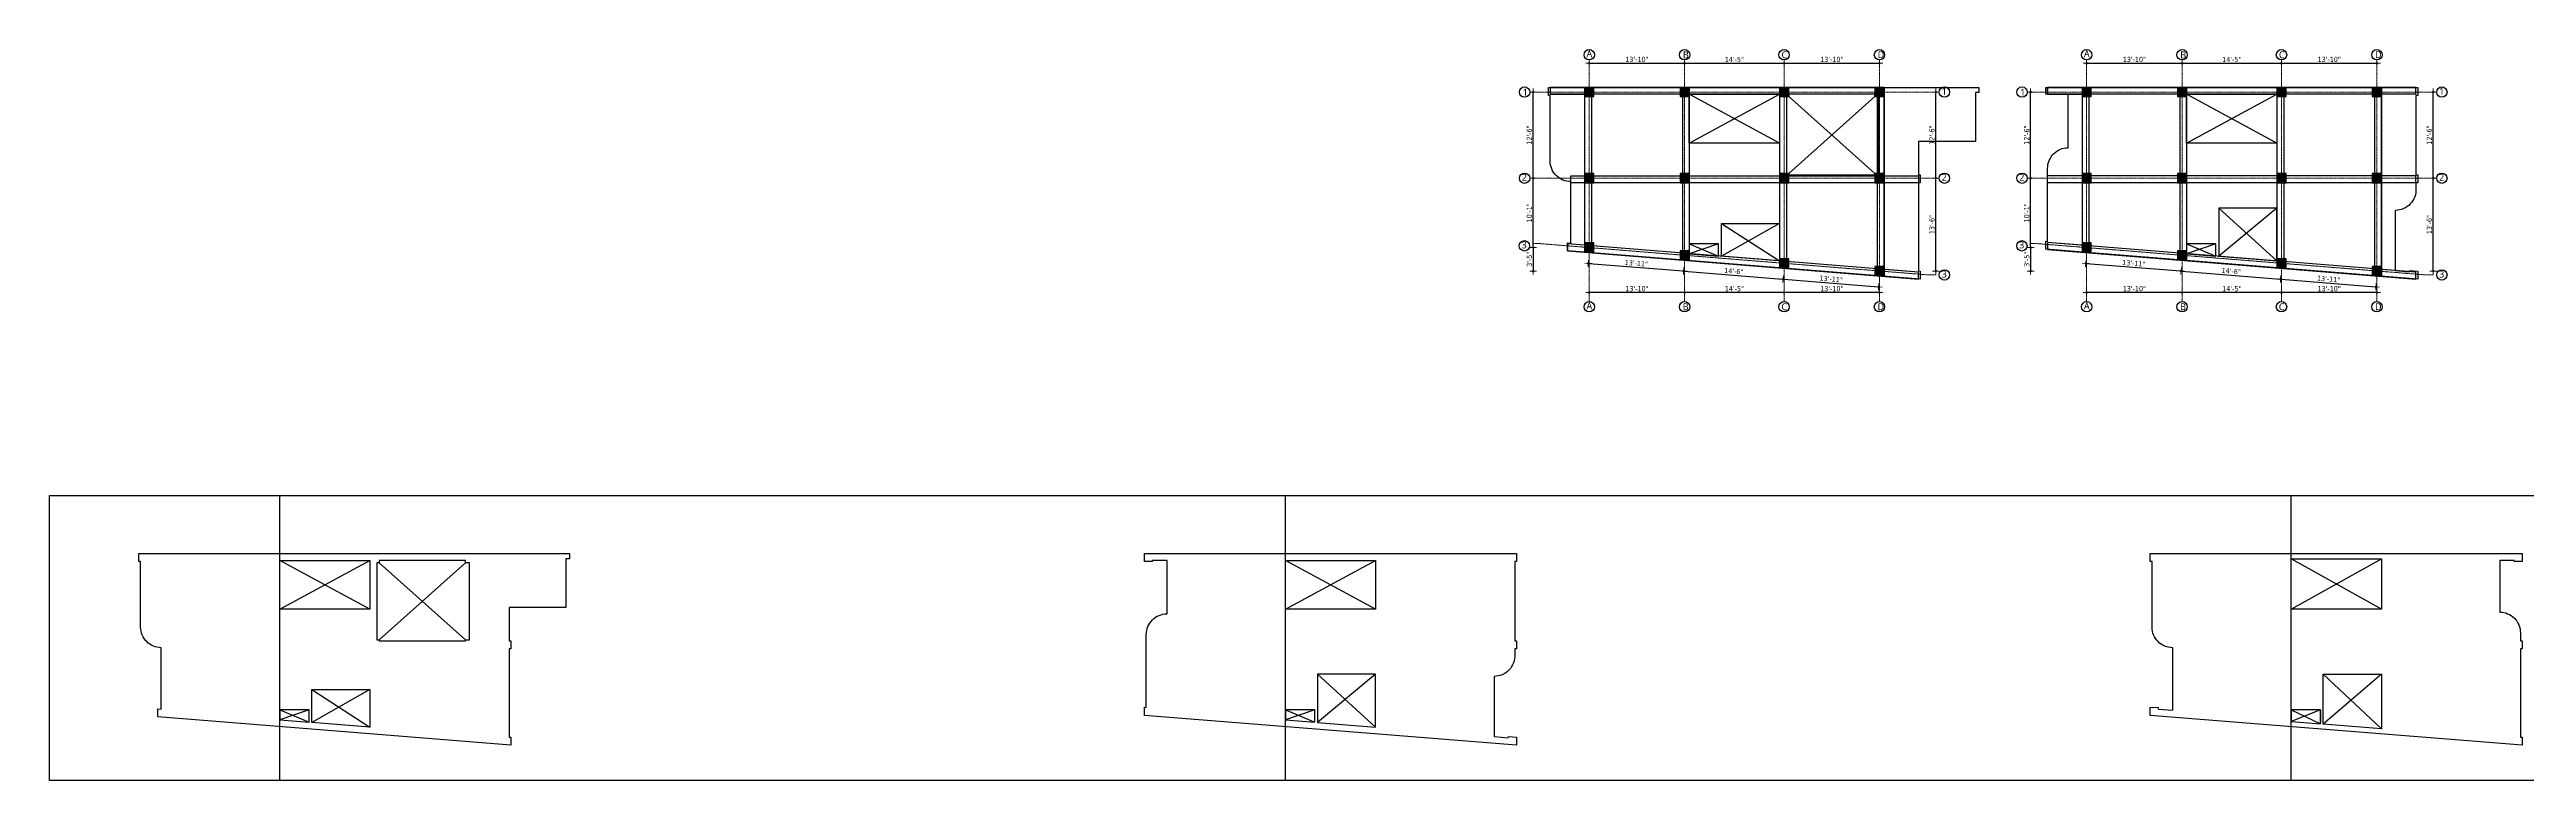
# Model space of a CAD drawing. Header units: inches. Extents: x 130993 to 274375, y -5108 to 103559.
# Drawn here: x 154676 to 158986, y 54579 to 55852 of the extents above; entities that cross this region are included whole.
import ezdxf

# ---------------------------------------------------------------- set-up
doc = ezdxf.new("R2010")
doc.units = ezdxf.units.IN
doc.header["$MEASUREMENT"] = 0
doc.header["$PDMODE"] = 2
doc.header["$PDSIZE"] = -3
doc.linetypes.add('CENTER', pattern=[2, 1.25, -0.25, 0.25, -0.25])
for name, color, linetype, lineweight in [('Center line', 252, 'CENTER', 20), ('Column', 14, 'Continuous', 30), ('Dim-external', 151, 'Continuous', 9), ('DIMENSION', 142, 'Continuous', 20), ('HATCH', 9, 'Continuous', 9), ('INDEX LINE', 4, 'Continuous', 13), ('Stairs', 134, 'Continuous', 25)]:
    doc.layers.add(name, color=color, linetype=linetype, lineweight=lineweight)
doc.layers.add('ELEVATION', color=7, linetype='Continuous')
doc.layers.add('Text-external', color=7, linetype='Continuous')
doc.styles.add('caption 1in-8ft', font='trebuc.ttf', dxfattribs={"height": 12})
doc.styles.add('TAHOMA', font='tahoma.ttf', dxfattribs={"height": 9})
doc.dimstyles.new('1.8', dxfattribs={"dimscale": 0, "dimtxt": 9, "dimasz": 1, "dimexe": 2, "dimexo": 9, "dimgap": 2, "dimtad": 1, "dimdec": 0, "dimzin": 3, "dimdsep": 46, "dimlunit": 4, "dimtxsty": 'TAHOMA', "dimblk": 'DIM', "dimcen": 3, "dimdle": 3, "dimse1": 1, "dimse2": 1, "dimclrd": 256, "dimclre": 256, "dimclrt": 7, "dimadec": 1, "dimazin": 2, "dimtfac": 1, "dimtdec": 0, "dimtix": 1, "dimtofl": 0, "dimtmove": 2, "dimatfit": 3, "dimldrblk": 'ARW', "dimfxl": 1, "dimfrac": 2, "dimtolj": 2, "dimtzin": 0, "dimarcsym": 0})

# ---------------------------------------------------------------- blocks, each defined once
blk = doc.blocks.new('col')
at = {"layer": 'HATCH'}
h = blk.add_hatch(color=256, dxfattribs=at)
h.dxf.hatch_style = 1
h.paths.add_polyline_path([(-8, -8), (8, -8), (8, 8), (-8, 8)])
at = {"layer": 'Column'}
blk.add_lwpolyline([(-8, -8), (8, -8), (8, 8), (-8, 8)], close=True, dxfattribs=at)
at = {"layer": 'Dim-external'}
for p, q in [((-8, 8), (8, -8)), ((8, 8), (-8, -8))]:
    blk.add_line(p, q, dxfattribs=at)
blk = doc.blocks.new('gridd')
at = {"layer": 'Dim-external'}
for p in [(2, 0), (168, 0), (341, 0), (507, 0), (2, -150), (168, -150), (341, -150), (507, -150), (2, -270.8), (168, -284.2), (341, -298.2), (507, -311.6)]:
    blk.add_blockref('col', p, dxfattribs=at)
blk = doc.blocks.new('DIM')
at = {"layer": 'INDEX LINE'}
h = blk.add_hatch(color=256, dxfattribs=at)
h.paths.add_polyline_path([(0, 1.3), (0, 0), (1.3, 0, 0.414214)])
h.paths.add_polyline_path([(1.3, 0), (0, 0), (0, -1.3, 0.414214)])
h.paths.add_polyline_path([(0, 0), (-1.3, 0, 0.414214), (0, -1.3)])
h.paths.add_polyline_path([(0, 1.3, 0.414214), (-1.3, 0), (0, 0)])
for p, q in [((-6, 0), (6, 0)), ((0, 6), (0, -6))]:
    blk.add_line(p, q, dxfattribs=at)
blk.add_circle((0, 0), 1.28, dxfattribs=at)
blk = doc.blocks.new('*D559')
at = {"layer": 'Defpoints', "color": 0}
for p in [(157521, 55827.9), (157355, 55785.9), (157521, 55785.9)]:
    blk.add_point(p, dxfattribs=at)
at = {"layer": 'DIMENSION', "lineweight": -2}
blk.add_line((157356, 55827.9), (157520, 55827.9), dxfattribs=at)
at = {"layer": 'DIMENSION', "lineweight": -2, "rotation": 180}
blk.add_blockref('DIM', (157355, 55827.9), dxfattribs=at)
at = {"layer": 'DIMENSION', "lineweight": -2}
blk.add_blockref('DIM', (157521, 55827.9), dxfattribs=at)
at = {"layer": 'DIMENSION', "color": 7, "insert": (157438, 55834.6), "char_height": 9, "attachment_point": 5, "style": 'TAHOMA'}
blk.add_mtext('\\A2;13\'-10"', dxfattribs=at)
blk = doc.blocks.new('ARW')
at = {"layer": 'INDEX LINE'}
blk.add_lwpolyline([(10, 0, 0, 6, 0), (0, 0, 0, 0, 0), (10, 0, 0, 0, 0)], format="xyseb", dxfattribs=at)
blk = doc.blocks.new('*D560')
at = {"layer": 'Defpoints', "color": 0}
for p in [(157694, 55827.9), (157521, 55785.9), (157694, 55785.9)]:
    blk.add_point(p, dxfattribs=at)
at = {"layer": 'DIMENSION', "lineweight": -2}
blk.add_line((157522, 55827.9), (157693, 55827.9), dxfattribs=at)
at = {"layer": 'DIMENSION', "lineweight": -2, "rotation": 180}
blk.add_blockref('DIM', (157521, 55827.9), dxfattribs=at)
at = {"layer": 'DIMENSION', "lineweight": -2}
blk.add_blockref('DIM', (157694, 55827.9), dxfattribs=at)
at = {"layer": 'DIMENSION', "color": 7, "insert": (157607.5, 55834.5), "char_height": 9, "attachment_point": 5, "style": 'TAHOMA'}
blk.add_mtext('\\A2;14\'-5"', dxfattribs=at)
blk = doc.blocks.new('*D561')
at = {"layer": 'Defpoints', "color": 0}
for p in [(157860, 55827.9), (157694, 55785.9), (157860, 55785.9)]:
    blk.add_point(p, dxfattribs=at)
at = {"layer": 'DIMENSION', "lineweight": -2}
blk.add_line((157695, 55827.9), (157859, 55827.9), dxfattribs=at)
at = {"layer": 'DIMENSION', "lineweight": -2, "rotation": 180}
blk.add_blockref('DIM', (157694, 55827.9), dxfattribs=at)
at = {"layer": 'DIMENSION', "lineweight": -2}
blk.add_blockref('DIM', (157860, 55827.9), dxfattribs=at)
at = {"layer": 'DIMENSION', "color": 7, "insert": (157777, 55834.6), "char_height": 9, "attachment_point": 5, "style": 'TAHOMA'}
blk.add_mtext('\\A2;13\'-10"', dxfattribs=at)
blk = doc.blocks.new('*D562')
at = {"layer": 'Defpoints', "color": 0}
for p in [(157868, 55627.9), (157958, 55627.9), (157868, 55466.3)]:
    blk.add_point(p, dxfattribs=at)
at = {"layer": 'DIMENSION', "lineweight": -2}
blk.add_line((157958, 55467.3), (157958, 55626.9), dxfattribs=at)
for p, rotation in [((157958, 55627.9), 90), ((157958, 55466.3), 270)]:
    blk.add_blockref('DIM', p, dxfattribs=dict(at, rotation=rotation))
at = {"layer": 'DIMENSION', "color": 7, "insert": (157951.3, 55547.1), "char_height": 9, "attachment_point": 5, "rotation": 90, "style": 'TAHOMA'}
blk.add_mtext('\\A2;13\'-6"', dxfattribs=at)
blk = doc.blocks.new('*D563')
at = {"layer": 'Defpoints', "color": 0}
for p in [(157868, 55777.9), (157958, 55777.9), (157868, 55627.9)]:
    blk.add_point(p, dxfattribs=at)
at = {"layer": 'DIMENSION', "lineweight": -2}
blk.add_line((157958, 55628.9), (157958, 55776.9), dxfattribs=at)
for p, rotation in [((157958, 55777.9), 90), ((157958, 55627.9), 270)]:
    blk.add_blockref('DIM', p, dxfattribs=dict(at, rotation=rotation))
at = {"layer": 'DIMENSION', "color": 7, "insert": (157951.3, 55702.9), "char_height": 9, "attachment_point": 5, "rotation": 90, "style": 'TAHOMA'}
blk.add_mtext('\\A2;12\'-6"', dxfattribs=at)
blk = doc.blocks.new('*D564')
at = {"layer": 'Defpoints', "color": 0}
for p in [(157257.5, 55627.9), (157347, 55627.9), (157347, 55507.1)]:
    blk.add_point(p, dxfattribs=at)
at = {"layer": 'DIMENSION', "lineweight": -2}
blk.add_line((157257.5, 55508.1), (157257.5, 55626.9), dxfattribs=at)
for p, rotation in [((157257.5, 55627.9), 90), ((157257.5, 55507.1), 270)]:
    blk.add_blockref('DIM', p, dxfattribs=dict(at, rotation=rotation))
at = {"layer": 'DIMENSION', "color": 7, "insert": (157250.8, 55567.5), "char_height": 9, "attachment_point": 5, "rotation": 90, "style": 'TAHOMA'}
blk.add_mtext('\\A2;10\'-1"', dxfattribs=at)
blk = doc.blocks.new('*D565')
at = {"layer": 'Defpoints', "color": 0}
for p in [(157257.5, 55777.9), (157347, 55777.9), (157347, 55627.9)]:
    blk.add_point(p, dxfattribs=at)
at = {"layer": 'DIMENSION', "lineweight": -2}
blk.add_line((157257.5, 55628.9), (157257.5, 55776.9), dxfattribs=at)
for p, rotation in [((157257.5, 55777.9), 90), ((157257.5, 55627.9), 270)]:
    blk.add_blockref('DIM', p, dxfattribs=dict(at, rotation=rotation))
at = {"layer": 'DIMENSION', "color": 7, "insert": (157250.8, 55702.9), "char_height": 9, "attachment_point": 5, "rotation": 90, "style": 'TAHOMA'}
blk.add_mtext('\\A2;12\'-6"', dxfattribs=at)
blk = doc.blocks.new('*D566')
at = {"layer": 'Defpoints', "color": 0}
for p in [(157355, 55499.1), (157519.4, 55466.3), (157521, 55485.7)]:
    blk.add_point(p, dxfattribs=at)
at = {"layer": 'DIMENSION', "lineweight": -2}
blk.add_line((157354.4, 55479.6), (157518.4, 55466.4), dxfattribs=at)
for p, rotation in [((157353.4, 55479.7), 175.388094134981), ((157519.4, 55466.3), 355.388094134981)]:
    blk.add_blockref('DIM', p, dxfattribs=dict(at, rotation=rotation))
at = {"layer": 'DIMENSION', "color": 7, "insert": (157437, 55479.7), "char_height": 9, "attachment_point": 5, "rotation": 355.3881, "style": 'TAHOMA'}
blk.add_mtext('\\A2;13\'-11"', dxfattribs=at)
blk = doc.blocks.new('*D567')
at = {"layer": 'Defpoints', "color": 0}
for p in [(157521, 55485.7), (157694, 55471.1), (157692.5, 55452.3)]:
    blk.add_point(p, dxfattribs=at)
at = {"layer": 'DIMENSION', "lineweight": -2}
blk.add_line((157520.4, 55466.2), (157691.5, 55452.4), dxfattribs=at)
for p, rotation in [((157519.4, 55466.3), 175.388094134969), ((157692.5, 55452.3), 355.388094134969)]:
    blk.add_blockref('DIM', p, dxfattribs=dict(at, rotation=rotation))
at = {"layer": 'DIMENSION', "color": 7, "insert": (157606.5, 55466), "char_height": 9, "attachment_point": 5, "rotation": 355.3881, "style": 'TAHOMA'}
blk.add_mtext('\\A2;14\'-6"', dxfattribs=at)
blk = doc.blocks.new('*D568')
at = {"layer": 'Defpoints', "color": 0}
for p in [(157694, 55471.1), (157858.5, 55438.9), (157860, 55457.7)]:
    blk.add_point(p, dxfattribs=at)
at = {"layer": 'DIMENSION', "lineweight": -2}
blk.add_line((157693.5, 55452.3), (157857.5, 55439), dxfattribs=at)
for p, rotation in [((157692.5, 55452.3), 175.388094134969), ((157858.5, 55438.9), 355.388094134969)]:
    blk.add_blockref('DIM', p, dxfattribs=dict(at, rotation=rotation))
at = {"layer": 'DIMENSION', "color": 7, "insert": (157776, 55452.3), "char_height": 9, "attachment_point": 5, "rotation": 355.3881, "style": 'TAHOMA'}
blk.add_mtext('\\A2;13\'-11"', dxfattribs=at)
blk = doc.blocks.new('*D569')
at = {"layer": 'Defpoints', "color": 0}
for p in [(157694, 55471.1), (157694, 55428.9), (157860, 55457.7)]:
    blk.add_point(p, dxfattribs=at)
at = {"layer": 'DIMENSION', "lineweight": -2}
blk.add_line((157859, 55428.9), (157695, 55428.9), dxfattribs=at)
at = {"layer": 'DIMENSION', "lineweight": -2, "rotation": 180}
blk.add_blockref('DIM', (157694, 55428.9), dxfattribs=at)
at = {"layer": 'DIMENSION', "lineweight": -2}
blk.add_blockref('DIM', (157860, 55428.9), dxfattribs=at)
at = {"layer": 'DIMENSION', "color": 7, "insert": (157777, 55435.6), "char_height": 9, "attachment_point": 5, "style": 'TAHOMA'}
blk.add_mtext('\\A2;13\'-10"', dxfattribs=at)
blk = doc.blocks.new('*D570')
at = {"layer": 'Defpoints', "color": 0}
for p in [(157521, 55485.7), (157694, 55471.1), (157521, 55428.9)]:
    blk.add_point(p, dxfattribs=at)
at = {"layer": 'DIMENSION', "lineweight": -2}
blk.add_line((157693, 55428.9), (157522, 55428.9), dxfattribs=at)
at = {"layer": 'DIMENSION', "lineweight": -2, "rotation": 180}
blk.add_blockref('DIM', (157521, 55428.9), dxfattribs=at)
at = {"layer": 'DIMENSION', "lineweight": -2}
blk.add_blockref('DIM', (157694, 55428.9), dxfattribs=at)
at = {"layer": 'DIMENSION', "color": 7, "insert": (157607.5, 55435.5), "char_height": 9, "attachment_point": 5, "style": 'TAHOMA'}
blk.add_mtext('\\A2;14\'-5"', dxfattribs=at)
blk = doc.blocks.new('*D571')
at = {"layer": 'Defpoints', "color": 0}
for p in [(157355, 55498.4), (157521, 55485.7), (157355, 55428.9)]:
    blk.add_point(p, dxfattribs=at)
at = {"layer": 'DIMENSION', "lineweight": -2}
blk.add_line((157520, 55428.9), (157356, 55428.9), dxfattribs=at)
at = {"layer": 'DIMENSION', "lineweight": -2, "rotation": 180}
blk.add_blockref('DIM', (157355, 55428.9), dxfattribs=at)
at = {"layer": 'DIMENSION', "lineweight": -2}
blk.add_blockref('DIM', (157521, 55428.9), dxfattribs=at)
at = {"layer": 'DIMENSION', "color": 7, "insert": (157438, 55435.6), "char_height": 9, "attachment_point": 5, "style": 'TAHOMA'}
blk.add_mtext('\\A2;13\'-10"', dxfattribs=at)
blk = doc.blocks.new('*D572')
at = {"layer": 'Defpoints', "color": 0}
for p in [(157257.5, 55466.3), (157347, 55507.1), (157868, 55466.3)]:
    blk.add_point(p, dxfattribs=at)
at = {"layer": 'DIMENSION', "lineweight": -2}
blk.add_line((157257.5, 55506.1), (157257.5, 55467.3), dxfattribs=at)
for p, rotation in [((157257.5, 55507.1), 90), ((157257.5, 55466.3), 270)]:
    blk.add_blockref('DIM', p, dxfattribs=dict(at, rotation=rotation))
at = {"layer": 'DIMENSION', "color": 7, "insert": (157250.9, 55486.7), "char_height": 9, "attachment_point": 5, "rotation": 90, "style": 'TAHOMA'}
blk.add_mtext('\\A2;3\'-5"', dxfattribs=at)
blk = doc.blocks.new('*D525')
at = {"layer": 'Defpoints', "color": 0}
for p in [(158386.5, 55827.9), (158220.5, 55785.9), (158386.5, 55785.9)]:
    blk.add_point(p, dxfattribs=at)
at = {"layer": 'DIMENSION', "lineweight": -2}
blk.add_line((158221.5, 55827.9), (158385.5, 55827.9), dxfattribs=at)
at = {"layer": 'DIMENSION', "lineweight": -2, "rotation": 180}
blk.add_blockref('DIM', (158220.5, 55827.9), dxfattribs=at)
at = {"layer": 'DIMENSION', "lineweight": -2}
blk.add_blockref('DIM', (158386.5, 55827.9), dxfattribs=at)
at = {"layer": 'DIMENSION', "color": 7, "insert": (158303.5, 55834.6), "char_height": 9, "attachment_point": 5, "style": 'TAHOMA'}
blk.add_mtext('\\A2;13\'-10"', dxfattribs=at)
blk = doc.blocks.new('*D526')
at = {"layer": 'Defpoints', "color": 0}
for p in [(158559.5, 55827.9), (158386.5, 55785.9), (158559.5, 55785.9)]:
    blk.add_point(p, dxfattribs=at)
at = {"layer": 'DIMENSION', "lineweight": -2}
blk.add_line((158387.5, 55827.9), (158558.5, 55827.9), dxfattribs=at)
at = {"layer": 'DIMENSION', "lineweight": -2, "rotation": 180}
blk.add_blockref('DIM', (158386.5, 55827.9), dxfattribs=at)
at = {"layer": 'DIMENSION', "lineweight": -2}
blk.add_blockref('DIM', (158559.5, 55827.9), dxfattribs=at)
at = {"layer": 'DIMENSION', "color": 7, "insert": (158473, 55834.5), "char_height": 9, "attachment_point": 5, "style": 'TAHOMA'}
blk.add_mtext('\\A2;14\'-5"', dxfattribs=at)
blk = doc.blocks.new('*D527')
at = {"layer": 'Defpoints', "color": 0}
for p in [(158725.5, 55827.9), (158559.5, 55785.9), (158725.5, 55785.9)]:
    blk.add_point(p, dxfattribs=at)
at = {"layer": 'DIMENSION', "lineweight": -2}
blk.add_line((158560.5, 55827.9), (158724.5, 55827.9), dxfattribs=at)
at = {"layer": 'DIMENSION', "lineweight": -2, "rotation": 180}
blk.add_blockref('DIM', (158559.5, 55827.9), dxfattribs=at)
at = {"layer": 'DIMENSION', "lineweight": -2}
blk.add_blockref('DIM', (158725.5, 55827.9), dxfattribs=at)
at = {"layer": 'DIMENSION', "color": 7, "insert": (158642.5, 55834.6), "char_height": 9, "attachment_point": 5, "style": 'TAHOMA'}
blk.add_mtext('\\A2;13\'-10"', dxfattribs=at)
blk = doc.blocks.new('*D528')
at = {"layer": 'Defpoints', "color": 0}
for p in [(158733.5, 55627.9), (158823.5, 55627.9), (158733.5, 55466.3)]:
    blk.add_point(p, dxfattribs=at)
at = {"layer": 'DIMENSION', "lineweight": -2}
blk.add_line((158823.5, 55467.3), (158823.5, 55626.9), dxfattribs=at)
for p, rotation in [((158823.5, 55627.9), 90), ((158823.5, 55466.3), 270)]:
    blk.add_blockref('DIM', p, dxfattribs=dict(at, rotation=rotation))
at = {"layer": 'DIMENSION', "color": 7, "insert": (158816.8, 55547.1), "char_height": 9, "attachment_point": 5, "rotation": 90, "style": 'TAHOMA'}
blk.add_mtext('\\A2;13\'-6"', dxfattribs=at)
blk = doc.blocks.new('*D529')
at = {"layer": 'Defpoints', "color": 0}
for p in [(158733.5, 55777.9), (158823.5, 55777.9), (158733.5, 55627.9)]:
    blk.add_point(p, dxfattribs=at)
at = {"layer": 'DIMENSION', "lineweight": -2}
blk.add_line((158823.5, 55628.9), (158823.5, 55776.9), dxfattribs=at)
for p, rotation in [((158823.5, 55777.9), 90), ((158823.5, 55627.9), 270)]:
    blk.add_blockref('DIM', p, dxfattribs=dict(at, rotation=rotation))
at = {"layer": 'DIMENSION', "color": 7, "insert": (158816.8, 55702.9), "char_height": 9, "attachment_point": 5, "rotation": 90, "style": 'TAHOMA'}
blk.add_mtext('\\A2;12\'-6"', dxfattribs=at)
blk = doc.blocks.new('*D530')
at = {"layer": 'Defpoints', "color": 0}
for p in [(158123, 55627.9), (158212.5, 55627.9), (158212.5, 55507.1)]:
    blk.add_point(p, dxfattribs=at)
at = {"layer": 'DIMENSION', "lineweight": -2}
blk.add_line((158123, 55508.1), (158123, 55626.9), dxfattribs=at)
for p, rotation in [((158123, 55627.9), 90), ((158123, 55507.1), 270)]:
    blk.add_blockref('DIM', p, dxfattribs=dict(at, rotation=rotation))
at = {"layer": 'DIMENSION', "color": 7, "insert": (158116.3, 55567.5), "char_height": 9, "attachment_point": 5, "rotation": 90, "style": 'TAHOMA'}
blk.add_mtext('\\A2;10\'-1"', dxfattribs=at)
blk = doc.blocks.new('*D531')
at = {"layer": 'Defpoints', "color": 0}
for p in [(158123, 55777.9), (158212.5, 55777.9), (158212.5, 55627.9)]:
    blk.add_point(p, dxfattribs=at)
at = {"layer": 'DIMENSION', "lineweight": -2}
blk.add_line((158123, 55628.9), (158123, 55776.9), dxfattribs=at)
for p, rotation in [((158123, 55777.9), 90), ((158123, 55627.9), 270)]:
    blk.add_blockref('DIM', p, dxfattribs=dict(at, rotation=rotation))
at = {"layer": 'DIMENSION', "color": 7, "insert": (158116.3, 55702.9), "char_height": 9, "attachment_point": 5, "rotation": 90, "style": 'TAHOMA'}
blk.add_mtext('\\A2;12\'-6"', dxfattribs=at)
blk = doc.blocks.new('*D532')
at = {"layer": 'Defpoints', "color": 0}
for p in [(158220.5, 55499.1), (158384.9, 55466.3), (158386.5, 55485.7)]:
    blk.add_point(p, dxfattribs=at)
at = {"layer": 'DIMENSION', "lineweight": -2}
blk.add_line((158219.9, 55479.6), (158383.9, 55466.4), dxfattribs=at)
for p, rotation in [((158218.9, 55479.7), 175.388094134981), ((158384.9, 55466.3), 355.388094134981)]:
    blk.add_blockref('DIM', p, dxfattribs=dict(at, rotation=rotation))
at = {"layer": 'DIMENSION', "color": 7, "insert": (158302.5, 55479.7), "char_height": 9, "attachment_point": 5, "rotation": 355.3881, "style": 'TAHOMA'}
blk.add_mtext('\\A2;13\'-11"', dxfattribs=at)
blk = doc.blocks.new('*D533')
at = {"layer": 'Defpoints', "color": 0}
for p in [(158386.5, 55485.7), (158559.5, 55471.1), (158558, 55452.3)]:
    blk.add_point(p, dxfattribs=at)
at = {"layer": 'DIMENSION', "lineweight": -2}
blk.add_line((158385.9, 55466.2), (158557, 55452.4), dxfattribs=at)
for p, rotation in [((158384.9, 55466.3), 175.388094134969), ((158558, 55452.3), 355.388094134969)]:
    blk.add_blockref('DIM', p, dxfattribs=dict(at, rotation=rotation))
at = {"layer": 'DIMENSION', "color": 7, "insert": (158472, 55466), "char_height": 9, "attachment_point": 5, "rotation": 355.3881, "style": 'TAHOMA'}
blk.add_mtext('\\A2;14\'-6"', dxfattribs=at)
blk = doc.blocks.new('*D534')
at = {"layer": 'Defpoints', "color": 0}
for p in [(158559.5, 55471.1), (158724, 55438.9), (158725.5, 55457.7)]:
    blk.add_point(p, dxfattribs=at)
at = {"layer": 'DIMENSION', "lineweight": -2}
blk.add_line((158559, 55452.3), (158723, 55439), dxfattribs=at)
for p, rotation in [((158558, 55452.3), 175.388094134969), ((158724, 55438.9), 355.388094134969)]:
    blk.add_blockref('DIM', p, dxfattribs=dict(at, rotation=rotation))
at = {"layer": 'DIMENSION', "color": 7, "insert": (158641.5, 55452.3), "char_height": 9, "attachment_point": 5, "rotation": 355.3881, "style": 'TAHOMA'}
blk.add_mtext('\\A2;13\'-11"', dxfattribs=at)
blk = doc.blocks.new('*D535')
at = {"layer": 'Defpoints', "color": 0}
for p in [(158559.5, 55471.1), (158559.5, 55428.9), (158725.5, 55457.7)]:
    blk.add_point(p, dxfattribs=at)
at = {"layer": 'DIMENSION', "lineweight": -2}
blk.add_line((158724.5, 55428.9), (158560.5, 55428.9), dxfattribs=at)
at = {"layer": 'DIMENSION', "lineweight": -2, "rotation": 180}
blk.add_blockref('DIM', (158559.5, 55428.9), dxfattribs=at)
at = {"layer": 'DIMENSION', "lineweight": -2}
blk.add_blockref('DIM', (158725.5, 55428.9), dxfattribs=at)
at = {"layer": 'DIMENSION', "color": 7, "insert": (158642.5, 55435.6), "char_height": 9, "attachment_point": 5, "style": 'TAHOMA'}
blk.add_mtext('\\A2;13\'-10"', dxfattribs=at)
blk = doc.blocks.new('*D536')
at = {"layer": 'Defpoints', "color": 0}
for p in [(158386.5, 55485.7), (158559.5, 55471.1), (158386.5, 55428.9)]:
    blk.add_point(p, dxfattribs=at)
at = {"layer": 'DIMENSION', "lineweight": -2}
blk.add_line((158558.5, 55428.9), (158387.5, 55428.9), dxfattribs=at)
at = {"layer": 'DIMENSION', "lineweight": -2, "rotation": 180}
blk.add_blockref('DIM', (158386.5, 55428.9), dxfattribs=at)
at = {"layer": 'DIMENSION', "lineweight": -2}
blk.add_blockref('DIM', (158559.5, 55428.9), dxfattribs=at)
at = {"layer": 'DIMENSION', "color": 7, "insert": (158473, 55435.5), "char_height": 9, "attachment_point": 5, "style": 'TAHOMA'}
blk.add_mtext('\\A2;14\'-5"', dxfattribs=at)
blk = doc.blocks.new('*D537')
at = {"layer": 'Defpoints', "color": 0}
for p in [(158220.5, 55498.4), (158386.5, 55485.7), (158220.5, 55428.9)]:
    blk.add_point(p, dxfattribs=at)
at = {"layer": 'DIMENSION', "lineweight": -2}
blk.add_line((158385.5, 55428.9), (158221.5, 55428.9), dxfattribs=at)
at = {"layer": 'DIMENSION', "lineweight": -2, "rotation": 180}
blk.add_blockref('DIM', (158220.5, 55428.9), dxfattribs=at)
at = {"layer": 'DIMENSION', "lineweight": -2}
blk.add_blockref('DIM', (158386.5, 55428.9), dxfattribs=at)
at = {"layer": 'DIMENSION', "color": 7, "insert": (158303.5, 55435.6), "char_height": 9, "attachment_point": 5, "style": 'TAHOMA'}
blk.add_mtext('\\A2;13\'-10"', dxfattribs=at)
blk = doc.blocks.new('*D538')
at = {"layer": 'Defpoints', "color": 0}
for p in [(158123, 55466.3), (158212.5, 55507.1), (158733.5, 55466.3)]:
    blk.add_point(p, dxfattribs=at)
at = {"layer": 'DIMENSION', "lineweight": -2}
blk.add_line((158123, 55506.1), (158123, 55467.3), dxfattribs=at)
for p, rotation in [((158123, 55507.1), 90), ((158123, 55466.3), 270)]:
    blk.add_blockref('DIM', p, dxfattribs=dict(at, rotation=rotation))
at = {"layer": 'DIMENSION', "color": 7, "insert": (158116.4, 55486.7), "char_height": 9, "attachment_point": 5, "rotation": 90, "style": 'TAHOMA'}
blk.add_mtext('\\A2;3\'-5"', dxfattribs=at)

msp = doc.modelspace()

# ---------------------------------------------------------------- linework, layer by layer
at = {"layer": 'Center line'}
for p, q in [((157355, 55827.9), (157355, 55413.12)), ((157521, 55827.9), (157521, 55413.12)), ((157694, 55827.9), (157694, 55413.12)), ((157860, 55827.9), (157860, 55413.12)), ((158220.5, 55827.9), (158220.5, 55413.12)), ((158386.5, 55827.9), (158386.5, 55413.12)), ((158559.5, 55827.9), (158559.5, 55413.12)), ((158725.5, 55827.9), (158725.5, 55413.12)), ((157257.5, 55777.9), (157958, 55777.9)), ((158123, 55777.9), (158823.5, 55777.9)), ((157257.5, 55627.9), (157958, 55627.9)), ((158123, 55627.9), (158823.5, 55627.9))]:
    msp.add_line(p, q, dxfattribs=at)
for points in [[(157946, 55459.41), (157269.31, 55513.99), (157257.55, 55513.99)], [(158811.5, 55459.41), (158134.81, 55513.99), (158123.05, 55513.99)], [(157958, 55459.41), (157946, 55459.41)], [(158823.5, 55459.41), (158811.5, 55459.41)]]:
    msp.add_lwpolyline(points, dxfattribs=at)
at = {"layer": 'Defpoints'}
for p, q in [((155076.51, 54579.4), (155076.51, 55075.62)), ((156826.36, 54579.4), (156826.36, 55075.62)), ((158576.22, 54579.4), (158576.22, 55075.62))]:
    msp.add_line(p, q, dxfattribs=at)
at = {"layer": 'ELEVATION'}
for p, q in [((157868, 55785.9), (157287, 55785.9)), ((157868, 55773.9), (157287, 55773.9)), ((157347, 55785.9), (157347, 55499.08)), ((157359, 55785.9), (157359, 55498.11)), ((157363, 55785.9), (157513, 55785.9)), ((157517, 55785.9), (157517, 55485.37)), ((157529, 55785.9), (157529, 55484.4)), ((157686, 55688.9), (157529, 55773.9)), ((157529, 55688.9), (157686, 55773.9)), ((157686, 55785.9), (157686, 55471.73)), ((157698, 55785.9), (157698, 55470.77)), ((157702, 55769.9), (157852, 55635.9)), ((157702, 55635.9), (157852, 55769.9)), ((157856, 55785.9), (157856, 55458.02)), ((157868, 55785.9), (157868, 55457.05)), ((158793.5, 55785.9), (158152.5, 55785.9)), ((158152.5, 55773.9), (158152.5, 55785.9)), ((158793.5, 55773.9), (158152.5, 55773.9)), ((158212.5, 55785.9), (158212.5, 55499.08)), ((158224.5, 55785.9), (158224.5, 55498.11)), ((158228.5, 55785.9), (158378.5, 55785.9)), ((158382.5, 55785.9), (158382.5, 55485.37)), ((158394.5, 55785.9), (158394.5, 55484.4)), ((158551.5, 55688.9), (158394.5, 55773.9)), ((158394.5, 55688.9), (158551.5, 55773.9)), ((158551.5, 55785.9), (158551.5, 55471.73)), ((158563.5, 55785.9), (158563.5, 55470.77)), ((158721.5, 55785.9), (158721.5, 55458.02)), ((158733.5, 55785.9), (158733.5, 55457.05)), ((158793.5, 55773.9), (158793.5, 55785.9)), ((157928, 55619.9), (157323, 55619.9)), ((158793.5, 55631.9), (158152.5, 55631.9)), ((158152.5, 55619.9), (158152.5, 55631.9)), ((158793.5, 55619.9), (158152.5, 55619.9)), ((158793.5, 55619.9), (158793.5, 55631.9)), ((158450.5, 55575.9), (158551.5, 55483.77)), ((158551.5, 55575.9), (158450.5, 55491.92)), ((157928, 55464.25), (157317, 55513.54)), ((157529, 55513.9), (157580, 55492.32)), ((157580, 55513.9), (157529, 55496.44)), ((157585, 55548.9), (157686, 55483.8)), ((157686, 55548.9), (157585, 55491.92)), ((158793.5, 55464.25), (158152.5, 55515.96)), ((158394.5, 55513.9), (158445.5, 55492.32)), ((158445.5, 55513.9), (158394.5, 55496.44)), ((157928, 55452.21), (157317, 55501.5)), ((158793.5, 55452.21), (158152.5, 55503.92)), ((155233.51, 54877.54), (155076.51, 54962.54)), ((155076.51, 54877.54), (155233.51, 54962.54)), ((155249.51, 54958.54), (155399.51, 54824.54)), ((155249.51, 54824.54), (155399.51, 54958.54)), ((156595.36, 54960.54), (156585.36, 54960.54)), ((156595.36, 54960.54), (156595.36, 54962.54)), ((156983.36, 54877.54), (156826.36, 54962.54)), ((156826.36, 54877.54), (156983.36, 54962.54)), ((158733.22, 54877.54), (158576.22, 54965.54)), ((158576.22, 54877.54), (158733.22, 54965.54)), ((158964.22, 54960.54), (158964.22, 54960.54)), ((155132.51, 54737.54), (155233.51, 54672.44)), ((155233.51, 54737.54), (155132.51, 54680.56)), ((156882.36, 54764.54), (156983.36, 54672.41)), ((156983.36, 54764.54), (156882.36, 54680.56)), ((158632.22, 54764.54), (158733.22, 54669.4)), ((158733.22, 54764.54), (158632.22, 54677.55)), ((155076.51, 54702.54), (155127.51, 54680.96)), ((155127.51, 54702.54), (155076.51, 54685.08)), ((156826.36, 54702.54), (156877.36, 54680.96)), ((156877.36, 54702.54), (156826.36, 54685.08)), ((158345.22, 54705.67), (158335.22, 54706.48)), ((158345.22, 54703.71), (158345.22, 54705.66)), ((158576.22, 54702.54), (158627.22, 54677.95)), ((158627.22, 54702.54), (158576.22, 54682.07)), ((158627.22, 54702.54), (158627.22, 54680.96))]:
    msp.add_line(p, q, dxfattribs=at)
for points in [[(157928, 55633.9), (157931, 55633.9), (157931, 55619.9), (157928, 55619.9), (157928, 55466.34), (157931, 55466.02), (157931, 55451.97), (157317, 55501.5), (157317, 55515.5), (157323, 55515.01), (157323, 55621.9, -0.4142136), (157287, 55657.9), (157287, 55771.9), (157284, 55771.9), (157284, 55785.9), (157931, 55785.9), (158033, 55785.9), (158033, 55776.9), (158027, 55776.9), (158027, 55691.9), (157928, 55691.9), (157928, 55633.9)], [(158796.5, 55466.02), (158796.5, 55466.02), (158796.5, 55451.97), (158149.5, 55504.16), (158149.5, 55518.16), (158152.5, 55517.92), (158152.5, 55644.9, -0.4142136), (158188.5, 55680.9), (158188.5, 55773.9), (158149.5, 55773.9), (158149.5, 55785.9), (158796.5, 55785.9), (158796.5, 55771.9), (158793.5, 55771.9), (158793.5, 55633.9), (158796.5, 55633.9), (158796.5, 55619.9), (158793.5, 55619.9), (158793.5, 55609.9, -0.4294017), (158757.5, 55571.9), (158757.5, 55467.16), (158782.33, 55465.15), (158782.5, 55467.15), (158796.5, 55466.02)], [(155475.51, 54822.54), (155478.51, 54822.54), (155478.51, 54808.54), (155475.51, 54808.54), (155475.51, 54654.98), (155478.51, 54654.66), (155478.51, 54640.61), (154864.51, 54690.14), (154864.51, 54704.14), (154870.51, 54703.66), (154870.51, 54810.54, -0.4142136), (154834.51, 54846.54), (154834.51, 54960.54), (154831.51, 54960.54), (154831.51, 54974.54), (155478.51, 54974.54), (155580.51, 54974.54), (155580.51, 54965.54), (155574.51, 54965.54), (155574.51, 54880.54), (155475.51, 54880.54), (155475.51, 54822.54)], [(156585.36, 54960.54), (156581.36, 54960.54), (156581.36, 54974.54), (157228.36, 54974.54), (157228.36, 54960.54), (157225.36, 54960.54), (157225.36, 54822.54), (157228.36, 54822.54), (157228.36, 54808.54), (157225.36, 54808.54), (157225.36, 54798.54, -0.4294017), (157189.36, 54760.54), (157189.36, 54655.8), (157214.2, 54653.79), (157214.36, 54655.79), (157228.36, 54654.66)], [(157228.36, 54654.66), (157228.36, 54654.66), (157228.36, 54640.61), (156581.36, 54692.8), (156581.36, 54706.8), (156584.36, 54706.56), (156584.36, 54833.54, -0.4142136), (156620.36, 54869.54), (156620.36, 54962.54), (156595.36, 54962.54)], [(158345.22, 54703.71), (158370.22, 54701.69), (158370.22, 54810.54, -0.4142136), (158334.22, 54846.54), (158334.22, 54960.54), (158331.22, 54960.54), (158331.22, 54974.54), (158978.22, 54974.54), (158978.22, 54960.54), (158964.22, 54960.54), (158964.22, 54962.54), (158939.22, 54962.54), (158939.22, 54872.54, -0.4142136), (158975.22, 54836.54), (158975.22, 54822.54), (158978.22, 54822.54), (158978.22, 54808.54), (158975.22, 54808.54), (158975.22, 54654.9), (158978.22, 54654.66), (158978.22, 54640.61), (158331.22, 54692.8), (158331.22, 54706.8), (158335.22, 54706.48)]]:
    msp.add_lwpolyline(points, format="xyb", dxfattribs=at)
for points in [[(157928, 55452.21), (157928, 55464.25), (157868, 55469.09), (157868, 55698.9), (157868, 55698.9), (157868, 55785.9), (157287, 55785.9), (157287, 55773.9), (157347, 55773.9), (157347, 55511.12), (157317, 55513.54), (157317, 55501.5)], [(157686, 55688.9), (157529, 55688.9), (157529, 55773.9), (157686, 55773.9)], [(158793.5, 55452.21), (158793.5, 55464.25), (158733.5, 55469.09), (158733.5, 55698.9), (158733.5, 55698.9), (158733.5, 55785.9), (158152.5, 55785.9), (158152.5, 55773.9), (158212.5, 55773.9), (158212.5, 55511.12), (158152.5, 55515.96), (158152.5, 55503.92)], [(158551.5, 55688.9), (158394.5, 55688.9), (158394.5, 55773.9), (158551.5, 55773.9)], [(158551.5, 55575.9), (158450.5, 55575.9), (158450.5, 55491.92), (158551.5, 55483.77)], [(157585, 55548.9), (157686, 55548.9), (157686, 55483.8), (157585, 55491.92)], [(154676, 55075.62), (162778.02, 55075.62), (162778.02, 54579.4), (154676, 54579.4)], [(155233.51, 54877.54), (155076.51, 54877.54), (155076.51, 54962.54), (155233.51, 54962.54)], [(156983.36, 54877.54), (156826.36, 54877.54), (156826.36, 54962.54), (156983.36, 54962.54)], [(158733.22, 54877.54), (158576.22, 54877.54), (158576.22, 54965.54), (158733.22, 54965.54)], [(155132.51, 54737.54), (155233.51, 54737.54), (155233.51, 54672.44), (155132.51, 54680.56)], [(156983.36, 54764.54), (156882.36, 54764.54), (156882.36, 54680.56), (156983.36, 54672.41)], [(158632.22, 54764.54), (158733.22, 54764.54), (158733.22, 54669.4), (158632.22, 54677.55)]]:
    msp.add_lwpolyline(points, close=True, dxfattribs=at)
for points in [[(157859, 55635.9), (157859, 55769.9), (157852, 55769.9), (157852, 55773.9), (157702, 55773.9), (157702, 55769.9), (157698, 55769.9), (157698, 55635.9), (157702, 55635.9), (157702, 55633.9), (157852, 55633.9), (157852, 55635.9), (157859, 55635.9)], [(157323, 55619.9), (157323, 55631.9), (157928, 55631.9), (157928, 55619.9)], [(157529, 55513.9), (157529, 55496.44), (157580, 55492.32), (157580, 55513.9), (157529, 55513.9)], [(158394.5, 55513.9), (158394.5, 55496.44), (158445.5, 55492.32), (158445.5, 55513.9), (158394.5, 55513.9)], [(155406.51, 54824.54), (155406.51, 54958.54), (155399.51, 54958.54), (155399.51, 54962.54), (155249.51, 54962.54), (155249.51, 54958.54), (155245.51, 54958.54), (155245.51, 54824.54), (155249.51, 54824.54), (155249.51, 54822.54), (155399.51, 54822.54), (155399.51, 54824.54), (155406.51, 54824.54)], [(155076.51, 54702.54), (155076.51, 54685.08), (155127.51, 54680.96), (155127.51, 54702.54), (155076.51, 54702.54)], [(156826.36, 54702.54), (156826.36, 54685.08), (156877.36, 54680.96), (156877.36, 54702.54), (156826.36, 54702.54)], [(158576.22, 54702.54), (158576.22, 54682.07), (158627.22, 54677.95), (158627.22, 54702.54), (158576.22, 54702.54)]]:
    msp.add_lwpolyline(points, dxfattribs=at)
at = {"layer": 'Stairs'}
msp.add_line((157868, 55769.9), (157868, 55635.9), dxfattribs=at)
at = {"layer": 'Text-external'}
for centre in [(157355, 55842.9), (157521, 55842.9), (157694, 55842.9), (157860, 55842.9), (158220.5, 55842.9), (158386.5, 55842.9), (158559.5, 55842.9), (158725.5, 55842.9), (157242.5, 55777.9), (157973, 55777.9), (158108, 55777.9), (158838.5, 55777.9), (157242.5, 55627.9), (157973, 55627.9), (158108, 55627.9), (158838.5, 55627.9), (157242.24, 55510.14), (158107.74, 55510.14), (157973, 55459.41), (158838.5, 55459.41), (157355, 55404.12), (157521, 55404.12), (157694, 55404.12), (157860, 55404.12), (158220.5, 55404.12), (158386.5, 55404.12), (158559.5, 55404.12), (158725.5, 55404.12)]:
    msp.add_circle(centre, 9, dxfattribs=at)

# ---------------------------------------------------------------- block references
at = {"layer": 'Column'}
for p in [(157353, 55777.9), (158218.5, 55777.9)]:
    msp.add_blockref('gridd', p, dxfattribs=at)

# ---------------------------------------------------------------- texts
at = {"layer": 'Text-external', "char_height": 12, "attachment_point": 1, "style": 'caption 1in-8ft'}
for s, insert, width in [('A', (157350.23, 55850.42), 130.1671), ('B', (157517.91, 55848.47), 130.1671), ('C', (157689.51, 55848.7), 130.1671), ('D', (157856.85, 55848.98), 130.1671), ('A', (158215.73, 55850.42), 130.1671), ('B', (158383.41, 55848.47), 130.1671), ('C', (158555.01, 55848.7), 130.1671), ('D', (158722.35, 55848.98), 130.1671), ('1', (157239.21, 55783.53), 5.971), ('1', (157968.23, 55785.42), 130.1671), ('1', (158104.71, 55783.53), 5.971), ('1', (158833.73, 55785.42), 130.1671), ('2', (157237.73, 55635.42), 7.7183), ('2', (157968.23, 55635.42), 130.1671), ('2', (158103.23, 55635.42), 7.7183), ('2', (158833.73, 55635.42), 130.1671), ('3', (157237.47, 55517.66), 7.778), ('3', (158102.97, 55517.66), 7.778), ('3', (157968.23, 55466.93), 130.1671), ('3', (158833.73, 55466.93), 130.1671), ('A', (157350.23, 55411.64), 130.1671), ('B', (157517.62, 55410.11), 130.1671), ('C', (157689.31, 55410.09), 130.1671), ('D', (157856.71, 55410.13), 130.1671), ('A', (158215.73, 55411.64), 130.1671), ('B', (158383.12, 55410.11), 130.1671), ('C', (158554.81, 55410.09), 130.1671), ('D', (158722.21, 55410.13), 130.1671)]:
    msp.add_mtext(s, dxfattribs=dict(at, insert=insert, width=width))

# ---------------------------------------------------------------- dimensions: what is measured, and where the dimension line sits
at = {"layer": 'DIMENSION'}
for base, p1, p2, picture, middle in [((157521, 55827.9), (157355, 55785.9), (157521, 55785.9), '*D559', (157438, 55834.59)), ((157694, 55827.9), (157521, 55785.9), (157694, 55785.9), '*D560', (157607.5, 55834.51)), ((157860, 55827.9), (157694, 55785.9), (157860, 55785.9), '*D561', (157777, 55834.59)), ((158386.5, 55827.9), (158220.5, 55785.9), (158386.5, 55785.9), '*D525', (158303.5, 55834.59)), ((158559.5, 55827.9), (158386.5, 55785.9), (158559.5, 55785.9), '*D526', (158473, 55834.51)), ((158725.5, 55827.9), (158559.5, 55785.9), (158725.5, 55785.9), '*D527', (158642.5, 55834.59)), ((157355, 55428.9), (157521, 55485.69), (157355, 55498.43), '*D571', (157438, 55435.59)), ((157521, 55428.9), (157694, 55471.09), (157521, 55485.69), '*D570', (157607.5, 55435.51)), ((157694, 55428.9), (157860, 55457.7), (157694, 55471.09), '*D569', (157777, 55435.59)), ((158220.5, 55428.9), (158386.5, 55485.69), (158220.5, 55498.43), '*D537', (158303.5, 55435.59)), ((158386.5, 55428.9), (158559.5, 55471.09), (158386.5, 55485.69), '*D536', (158473, 55435.51)), ((158559.5, 55428.9), (158725.5, 55457.7), (158559.5, 55471.09), '*D535', (158642.5, 55435.59))]:
    dim = msp.add_linear_dim(base=base, p1=p1, p2=p2, dimstyle='1.8', override={"dimscale": 1}, dxfattribs=at)
    dim.commit()
    dim.dimension.update_dxf_attribs({"geometry": picture, "text_midpoint": middle})
for base, p1, p2, angle, picture, middle in [((157257.5, 55777.9), (157347, 55627.9), (157347, 55777.9), 90, '*D565', (157250.81, 55702.9)), ((157958, 55777.9), (157868, 55627.9), (157868, 55777.9), 90, '*D563', (157951.31, 55702.9)), ((158123, 55777.9), (158212.5, 55627.9), (158212.5, 55777.9), 90, '*D531', (158116.31, 55702.9)), ((158823.5, 55777.9), (158733.5, 55627.9), (158733.5, 55777.9), 90, '*D529', (158816.81, 55702.9)), ((157257.5, 55627.9), (157347, 55507.08), (157347, 55627.9), 90, '*D564', (157250.81, 55567.49)), ((157958, 55627.9), (157868, 55466.34), (157868, 55627.9), 90, '*D562', (157951.31, 55547.12)), ((158123, 55627.9), (158212.5, 55507.08), (158212.5, 55627.9), 90, '*D530', (158116.31, 55567.49)), ((158823.5, 55627.9), (158733.5, 55466.34), (158733.5, 55627.9), 90, '*D528', (158816.81, 55547.12)), ((157257.55, 55466.34), (157347, 55507.08), (157868, 55466.34), 90, '*D572', (157250.86, 55486.71)), ((158123.05, 55466.34), (158212.5, 55507.08), (158733.5, 55466.34), 90, '*D538', (158116.36, 55486.71)), ((157692.48, 55452.34), (157521, 55485.69), (157694, 55471.09), 175.38809, '*D567', (157606.49, 55465.97)), ((157858.48, 55438.95), (157694, 55471.09), (157860, 55457.7), 175.38809, '*D568', (157776.02, 55452.31)), ((158557.98, 55452.34), (158386.5, 55485.69), (158559.5, 55471.09), 175.38809, '*D533', (158471.99, 55465.97)), ((158723.98, 55438.95), (158559.5, 55471.09), (158725.5, 55457.7), 175.38809, '*D534', (158641.52, 55452.31))]:
    dim = msp.add_linear_dim(base=base, p1=p1, p2=p2, angle=angle, dimstyle='1.8', override={"dimscale": 1}, dxfattribs=at)
    dim.commit()
    dim.dimension.update_dxf_attribs({"geometry": picture, "text_midpoint": middle})
for p1, p2, picture, middle in [((157355, 55499.08), (157521, 55485.69), '*D566', (157436.97, 55479.66)), ((158220.5, 55499.08), (158386.5, 55485.69), '*D532', (158302.47, 55479.66))]:
    dim = msp.add_aligned_dim(p1=p1, p2=p2, distance=-19.45, dimstyle='1.8', override={"dimscale": 1}, dxfattribs=at)
    dim.commit()
    dim.dimension.update_dxf_attribs({"geometry": picture, "text_midpoint": middle})

doc.saveas('drawing.dxf')
